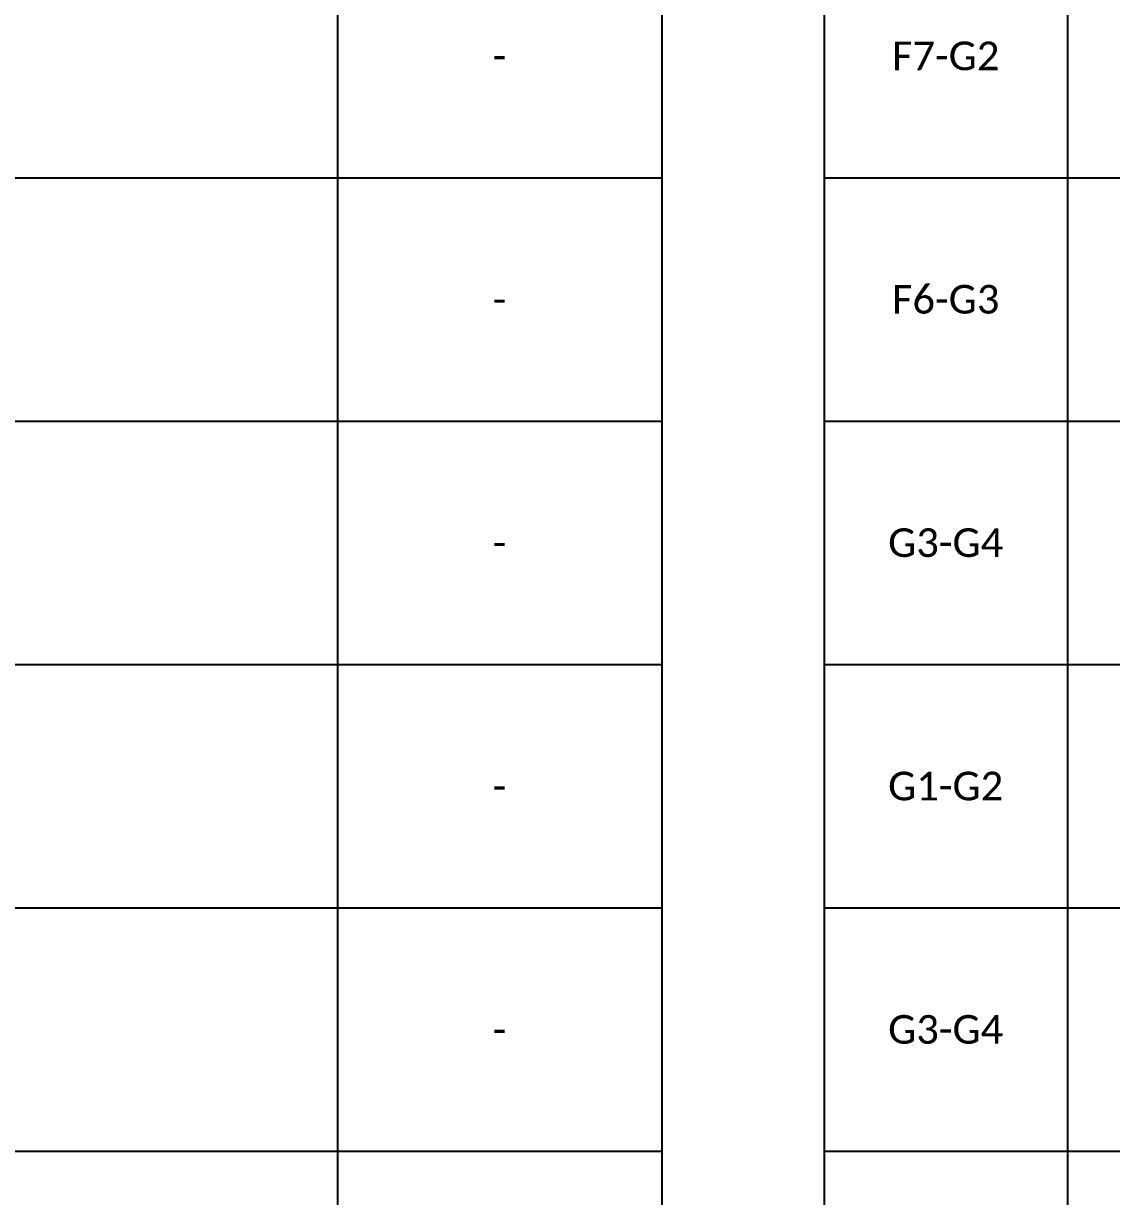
# Paper-space layout 'Duct B (2)' of a CAD drawing. Header units: metres, sheet in millimetres. Extents: x -9 to 824, y -9 to 577.
# Drawn here: x 251.3 to 385.4, y 135.6 to 280.2 of the extents above; entities that cross this region are included whole.
import ezdxf

# ---------------------------------------------------------------- set-up
doc = ezdxf.new("R2010")
doc.units = ezdxf.units.M
doc.layers.get('0').update_dxf_attribs({"color": 6})
doc.layers.add('Notes', color=7, linetype='Continuous')
doc.styles.get("Standard").update_dxf_attribs({"font": 'arial.ttf'})

# ---------------------------------------------------------------- blocks, each defined once
blk = doc.blocks.new('*T437')
at = {"layer": 'Notes', "color": 0, "linetype": 'ByBlock', "lineweight": -2, "transparency": 16777216}
for p, q in [((0, 0), (300, 0)), ((0, 0), (0, -48.82)), ((300, 0), (300, -48.82)), ((0, -15), (300, -15)), ((0, -35), (300, -35)), ((30, -35), (30, -48.82)), ((70, -35), (70, -48.82)), ((100, -35), (100, -48.82)), ((120, -35), (120, -48.82)), ((140, -35), (140, -48.82)), ((160, -35), (160, -48.82)), ((180, -35), (180, -48.82)), ((200, -35), (200, -48.82)), ((220, -35), (220, -48.82)), ((260, -35), (260, -48.82)), ((0, -48.82), (30, -48.82)), ((100, -48.82), (120, -48.82)), ((220, -48.82), (300, -48.82))]:
    blk.add_line(p, q, dxfattribs=at)
at = {"layer": 'Notes', "linetype": 'ByBlock', "lineweight": -2, "transparency": 16777216}
for p, q in [((0, -48.82), (0, -468.82)), ((30, -48.82), (100, -48.82)), ((30, -48.82), (30, -468.82)), ((70, -48.82), (70, -468.82)), ((100, -48.82), (100, -468.82)), ((120, -48.82), (220, -48.82)), ((120, -48.82), (120, -468.82)), ((140, -48.82), (140, -468.82)), ((160, -48.82), (160, -468.82)), ((180, -48.82), (180, -468.82)), ((200, -48.82), (200, -468.82)), ((220, -48.82), (220, -468.82)), ((260, -48.82), (260, -468.82)), ((300, -48.82), (300, -468.82)), ((0, -78.82), (300, -78.82)), ((0, -108.82), (300, -108.82)), ((0, -138.82), (300, -138.82)), ((0, -168.82), (300, -168.82)), ((0, -198.82), (300, -198.82)), ((0, -228.82), (300, -228.82)), ((0, -258.82), (300, -258.82)), ((0, -288.82), (300, -288.82)), ((0, -318.82), (300, -318.82)), ((0, -348.82), (300, -348.82)), ((0, -378.82), (300, -378.82)), ((0, -408.82), (300, -408.82)), ((0, -438.82), (300, -438.82)), ((0, -468.82), (300, -468.82))]:
    blk.add_line(p, q, dxfattribs=at)
at = {"layer": 'Notes', "color": 0, "lineweight": 35, "transparency": 16777216}
for s, insert, char_height, width, attachment_point in [('Urban Subdivision Related Reimbursement - Duct and Cable Schedule', (150, -7.5), 6, 297, 5), ('{\\fArial|b1|i0|c0|p34;Duct and Cable Schedule codes:\\PT&R: HV Light trenching & reinstatement\\PPC: Lay Cable - Pull Conductor through Ducts\\P*All length entered in meters (m)}', (1.5, -25), 2.5, 97, 4), ('{\\fArial|b1|i0|c0|p34;LD: Lay HV 125mm Ducts in Trench\\PC: Cable - Materials}', (101.5, -25), 2.5, 117, 4), ('{\\fArial|b1|i0|c0|p34;LC: Lay HV Cable - Directly Buried in Trench\\PD: Lay HV duct in SL/LV Trench}', (221.5, -25), 2.5, 77, 4), ('{\\fArial|b1|i0|c0|p34;Other Duct Reimbursement            (m) x ($) }', (240, -41.91), 2.5, 37, 5), ('{\\fArial|b1|i0|c0|p34;Route Length     (m)}', (85, -41.91), 2.5, 27, 5), ('{\\fArial|b1|i0|c0|p34;Existing Duct Usage       (m) x ($)}', (280, -41.91), 2.5, 37, 5), ('{\\fArial|b1|i0|c0|p34;Configuration}', (50, -41.91), 2.5, 37, 5), ('{\\fArial|b1|i0|c0|p34;Nodes}', (15, -41.91), 2.5, 27, 5), ('{\\fArial|b1|i0|c0|p34;T&R}', (110, -41.91), 2.5, 17, 5), ('{\\fArial|b1|i0|c0|p34;LD}', (130, -41.91), 2.5, 17, 5), ('{\\fArial|b1|i0|c0|p34;LC}', (150, -41.91), 2.5, 17, 5), ('{\\fArial|b1|i0|c0|p34;PC}', (170, -41.91), 2.5, 17, 5), ('{\\fArial|b1|i0|c0|p34;C}', (190, -41.91), 2.5, 17, 5), ('{\\fArial|b1|i0|c0|p34;D}', (210, -41.91), 2.5, 17, 5), ('{\\fCalibri|b0|i0|c0;\\C7;Existing Ducts', (50, -50.32), 2, 37, 2), ('Installed by the same developer under URS18266', (280, -63.82), 3, 37, 5), ('{\\fCalibri|b0|i0|c0;\\C7;A0-B2', (15, -63.82), 3.5278, 27, 5), ('{\\fCalibri|b0|i0|c0|p34;\\C7;28', (85, -63.82), 3.5278, 27, 5), ('{\\fCalibri|b0|i0|c0;\\C7;-', (110, -63.82), 3.5278, 17, 5), ('{\\fCalibri|b0|i0|c0;\\C7;-', (130, -63.82), 3.5278, 17, 5), ('{\\fCalibri|b0|i0|c0;\\C7;-', (150, -63.82), 3.5278, 17, 5), ('{\\fCalibri|b0|i0|c0;\\C7;-', (170, -63.82), 3.5278, 17, 5), ('{\\fCalibri|b0|i0|c0;\\C7;-', (190, -63.82), 3.5278, 17, 5), ('{\\fCalibri|b0|i0|c0;\\C7;-', (210, -63.82), 3.5278, 17, 5), ('{\\fCalibri|b0|i0|c0;\\C7;', (240, -63.82), 3.5278, 37, 5), ('{\\fCalibri|b0|i0|c0;\\C7;Existing Ducts', (50, -80.32), 2, 37, 2), ('Installed by the same developer under URS18266', (280, -93.82), 3, 37, 5), ('{\\fCalibri|b0|i0|c0;\\C7;B2-B3', (15, -93.82), 3.5278, 27, 5), ('{\\fCalibri|b0|i0|c0;\\C7;56', (85, -93.82), 3.5278, 27, 5), ('{\\fCalibri|b0|i0|c0;\\C7;-', (110, -93.82), 3.5278, 17, 5), ('{\\fCalibri|b0|i0|c0;\\C7;-', (130, -93.82), 3.5278, 17, 5), ('{\\fCalibri|b0|i0|c0;\\C7;-', (150, -93.82), 3.5278, 17, 5), ('{\\fCalibri|b0|i0|c0;\\C7;-', (170, -93.82), 3.5278, 17, 5), ('{\\fCalibri|b0|i0|c0;\\C7;-', (190, -93.82), 3.5278, 17, 5), ('{\\fCalibri|b0|i0|c0;\\C7;-', (210, -93.82), 3.5278, 17, 5), ('{\\fCalibri|b0|i0|c0;\\C7;', (240, -93.82), 3.5278, 37, 5), ('{\\fCalibri|b0|i0|c0;\\C7;Existing Ducts', (50, -110.32), 2, 37, 2), ('Installed by the same developer under URS18266', (280, -123.82), 3, 37, 5), ('{\\fCalibri|b0|i0|c0;\\C7;B3-D0', (15, -123.82), 3.5278, 27, 5), ('{\\fCalibri|b0|i0|c0;\\C7;7', (85, -123.82), 3.5278, 27, 5), ('{\\fCalibri|b0|i0|c0;\\C7;-', (110, -123.82), 3.5278, 17, 5), ('{\\fCalibri|b0|i0|c0;\\C7;-', (130, -123.82), 3.5278, 17, 5), ('{\\fCalibri|b0|i0|c0;\\C7;-', (150, -123.82), 3.5278, 17, 5), ('{\\fCalibri|b0|i0|c0;\\C7;-', (170, -123.82), 3.5278, 17, 5), ('{\\fCalibri|b0|i0|c0;\\C7;-', (190, -123.82), 3.5278, 17, 5), ('{\\fCalibri|b0|i0|c0;\\C7;-', (210, -123.82), 3.5278, 17, 5), ('{\\fCalibri|b0|i0|c0;\\C7;', (240, -123.82), 3.5278, 37, 5), ('{\\fCalibri|b0|i0|c0;\\C7;Existing Ducts', (50, -140.32), 2, 37, 2), ('Installed by the same developer under URS18266', (280, -153.82), 3, 37, 5), ('{\\fCalibri|b0|i0|c0;\\C7;18', (85, -153.82), 3.5278, 27, 5), ('{\\fCalibri|b0|i0|c0;\\C7;D0-D3', (15, -153.82), 3.5278, 27, 5), ('{\\fCalibri|b0|i0|c0;\\C7;-', (110, -153.82), 3.5278, 17, 5), ('{\\fCalibri|b0|i0|c0;\\C7;-', (130, -153.82), 3.5278, 17, 5), ('{\\fCalibri|b0|i0|c0;\\C7;-', (150, -153.82), 3.5278, 17, 5), ('{\\fCalibri|b0|i0|c0;\\C7;-', (170, -153.82), 3.5278, 17, 5), ('{\\fCalibri|b0|i0|c0;\\C7;-', (190, -153.82), 3.5278, 17, 5), ('{\\fCalibri|b0|i0|c0;\\C7;-', (210, -153.82), 3.5278, 17, 5), ('{\\fCalibri|b0|i0|c0;\\C7;', (240, -153.82), 3.5278, 37, 5), ('{\\fCalibri|b0|i0|c0;\\C7;Existing Ducts', (50, -170.32), 2, 37, 2), ('Installed by the same developer under URS18266', (280, -183.82), 3, 37, 5), ('{\\fCalibri|b0|i0|c0;\\C7;D3-Z', (15, -183.82), 3.5278, 27, 5), ('{\\fCalibri|b0|i0|c0;\\C7;32', (85, -183.82), 3.5278, 27, 5), ('{\\fCalibri|b0|i0|c0;\\C7;-', (110, -183.82), 3.5278, 17, 5), ('{\\fCalibri|b0|i0|c0;\\C7;-', (130, -183.82), 3.5278, 17, 5), ('{\\fCalibri|b0|i0|c0;\\C7;-', (150, -183.82), 3.5278, 17, 5), ('{\\fCalibri|b0|i0|c0;\\C7;-', (170, -183.82), 3.5278, 17, 5), ('{\\fCalibri|b0|i0|c0;\\C7;-', (190, -183.82), 3.5278, 17, 5), ('{\\fCalibri|b0|i0|c0;\\C7;-', (210, -183.82), 3.5278, 17, 5), ('{\\fCalibri|b0|i0|c0;\\C7;', (240, -183.82), 3.5278, 37, 5), ('{\\fCalibri|b0|i0|c0;\\C7;Road Crossing Installed Under DTE', (50, -200.32), 2, 37, 2), ('Installed by the same developer under URS18266', (280, -213.82), 3, 37, 5), ('{\\fCalibri|b0|i0|c0;\\C7;Z-E0', (15, -213.82), 3.5278, 27, 5), ('{\\fCalibri|b0|i0|c0;\\C7;31', (85, -213.82), 3.5278, 27, 5), ('{\\fCalibri|b0|i0|c0;\\C7;-', (110, -213.82), 3.5278, 17, 5), ('{\\fCalibri|b0|i0|c0;\\C7;-', (130, -213.82), 3.5278, 17, 5), ('{\\fCalibri|b0|i0|c0;\\C7;-', (150, -213.82), 3.5278, 17, 5), ('{\\fCalibri|b0|i0|c0;\\C7;-', (170, -213.82), 3.5278, 17, 5), ('{\\fCalibri|b0|i0|c0;\\C7;-', (190, -213.82), 3.5278, 17, 5), ('{\\fCalibri|b0|i0|c0;\\C7;-', (210, -213.82), 3.5278, 17, 5), ('{\\fCalibri|b0|i0|c0;\\C7;', (240, -213.82), 3.5278, 37, 5), ('{\\fCalibri|b0|i0|c0;\\C7;Road Crossing Installed Under DTE', (50, -230.32), 2, 37, 2), ('Installed by the same developer under URS18266', (280, -243.82), 3, 37, 5), ('{\\fCalibri|b0|i0|c0;\\C7;E0-E3', (15, -243.82), 3.5278, 27, 5), ('{\\fCalibri|b0|i0|c0;\\C7;13', (85, -243.82), 3.5278, 27, 5), ('{\\fCalibri|b0|i0|c0;\\C7;-', (110, -243.82), 3.5278, 17, 5), ('{\\fCalibri|b0|i0|c0;\\C7;-', (130, -243.82), 3.5278, 17, 5), ('{\\fCalibri|b0|i0|c0;\\C7;-', (150, -243.82), 3.5278, 17, 5), ('{\\fCalibri|b0|i0|c0;\\C7;-', (170, -243.82), 3.5278, 17, 5), ('{\\fCalibri|b0|i0|c0;\\C7;-', (190, -243.82), 3.5278, 17, 5), ('{\\fCalibri|b0|i0|c0;\\C7;-', (210, -243.82), 3.5278, 17, 5), ('{\\fCalibri|b0|i0|c0;\\C7;', (240, -243.82), 3.5278, 37, 5), ('{\\fCalibri|b0|i0|c0;\\C7;New Footpath Ducts', (50, -260.32), 2, 37, 2), ('{\\fCalibri|b0|i0|c0;\\C7;E3-E4', (15, -273.82), 3.5278, 27, 5), ('{\\fCalibri|b0|i0|c0;\\C7;13', (85, -273.82), 3.5278, 27, 5), ('{\\fCalibri|b0|i0|c0;\\C7;-', (110, -273.82), 3.5278, 17, 5), ('{\\fCalibri|b0|i0|c0;\\C7;-', (130, -273.82), 3.5278, 17, 5), ('{\\fCalibri|b0|i0|c0;\\C7;-', (150, -273.82), 3.5278, 17, 5), ('{\\fCalibri|b0|i0|c0;\\C7;-', (170, -273.82), 3.5278, 17, 5), ('{\\fCalibri|b0|i0|c0;\\C7;-', (190, -273.82), 3.5278, 17, 5), ('{\\fCalibri|b0|i0|c0;\\C7;-', (210, -273.82), 3.5278, 17, 5), ('{\\fCalibri|b0|i0|c0;\\C7;', (240, -273.82), 3.5278, 37, 5), ('{\\fCalibri|b0|i0|c0;\\C7;-', (280, -273.82), 3.5278, 37, 5), ('{\\fCalibri|b0|i0|c0;\\C7;New Footpath Ducts', (50, -290.32), 2, 37, 2), ('{\\fCalibri|b0|i0|c0;\\C7;E4-F0', (15, -303.82), 3.5278, 27, 5), ('{\\fCalibri|b0|i0|c0;\\C7;27', (85, -303.82), 3.5278, 27, 5), ('{\\fCalibri|b0|i0|c0;\\C7;-', (110, -303.82), 3.5278, 17, 5), ('{\\fCalibri|b0|i0|c0;\\C7;-', (130, -303.82), 3.5278, 17, 5), ('{\\fCalibri|b0|i0|c0;\\C7;-', (150, -303.82), 3.5278, 17, 5), ('{\\fCalibri|b0|i0|c0;\\C7;-', (170, -303.82), 3.5278, 17, 5), ('{\\fCalibri|b0|i0|c0;\\C7;-', (190, -303.82), 3.5278, 17, 5), ('{\\fCalibri|b0|i0|c0;\\C7;-', (210, -303.82), 3.5278, 17, 5), ('{\\fCalibri|b0|i0|c0;\\C7;', (240, -303.82), 3.5278, 37, 5), ('{\\fCalibri|b0|i0|c0;\\C7;-', (280, -303.82), 3.5278, 37, 5), ('{\\fCalibri|b0|i0|c0;\\C7;Road Crossing Installed Under DTE', (50, -320.32), 2, 37, 2), ('{\\fCalibri|b0|i0|c0;\\C7;F0-F1', (15, -333.82), 3.5278, 27, 5), ('{\\fCalibri|b0|i0|c0;\\C7;18', (85, -333.82), 3.5278, 27, 5), ('{\\fCalibri|b0|i0|c0;\\C7;-', (110, -333.82), 3.5278, 17, 5), ('{\\fCalibri|b0|i0|c0;\\C7;-', (130, -333.82), 3.5278, 17, 5), ('{\\fCalibri|b0|i0|c0;\\C7;-', (150, -333.82), 3.5278, 17, 5), ('{\\fCalibri|b0|i0|c0;\\C7;-', (170, -333.82), 3.5278, 17, 5), ('{\\fCalibri|b0|i0|c0;\\C7;-', (190, -333.82), 3.5278, 17, 5), ('{\\fCalibri|b0|i0|c0;\\C7;-', (210, -333.82), 3.5278, 17, 5), ('{\\fCalibri|b0|i0|c0;\\C7;', (240, -333.82), 3.5278, 37, 5), ('{\\fCalibri|b0|i0|c0;\\C7;-', (280, -333.82), 3.5278, 37, 5), ('{\\fCalibri|b0|i0|c0;\\C7;New Footpath Ducts', (50, -350.32), 2, 37, 2), ('{\\fCalibri|b0|i0|c0;\\C7;F1-E5', (15, -363.82), 3.5278, 27, 5), ('{\\fCalibri|b0|i0|c0;\\C7;6', (85, -363.82), 3.5278, 27, 5), ('{\\fCalibri|b0|i0|c0;\\C7;-', (110, -363.82), 3.5278, 17, 5), ('{\\fCalibri|b0|i0|c0;\\C7;-', (130, -363.82), 3.5278, 17, 5), ('{\\fCalibri|b0|i0|c0;\\C7;-', (150, -363.82), 3.5278, 17, 5), ('{\\fCalibri|b0|i0|c0;\\C7;-', (170, -363.82), 3.5278, 17, 5), ('{\\fCalibri|b0|i0|c0;\\C7;-', (190, -363.82), 3.5278, 17, 5), ('{\\fCalibri|b0|i0|c0;\\C7;-', (210, -363.82), 3.5278, 17, 5), ('{\\fCalibri|b0|i0|c0;\\C7;', (240, -363.82), 3.5278, 37, 5), ('{\\fCalibri|b0|i0|c0;\\C7;-', (280, -363.82), 3.5278, 37, 5), ('{\\fCalibri|b0|i0|c0;\\C7;New Footpath Ducts', (50, -380.32), 2, 37, 2), ('{\\fCalibri|b0|i0|c0;\\C7;E5-E6', (15, -393.82), 3.5278, 27, 5), ('{\\fCalibri|b0|i0|c0;\\C7;13', (85, -393.82), 3.5278, 27, 5), ('{\\fCalibri|b0|i0|c0;\\C7;-', (110, -393.82), 3.5278, 17, 5), ('{\\fCalibri|b0|i0|c0;\\C7;-', (130, -393.82), 3.5278, 17, 5), ('{\\fCalibri|b0|i0|c0;\\C7;-', (150, -393.82), 3.5278, 17, 5), ('{\\fCalibri|b0|i0|c0;\\C7;-', (170, -393.82), 3.5278, 17, 5), ('{\\fCalibri|b0|i0|c0;\\C7;-', (190, -393.82), 3.5278, 17, 5), ('{\\fCalibri|b0|i0|c0;\\C7;-', (210, -393.82), 3.5278, 17, 5), ('{\\fCalibri|b0|i0|c0;\\C7;', (240, -393.82), 3.5278, 37, 5), ('{\\fCalibri|b0|i0|c0;\\C7;-', (280, -393.82), 3.5278, 37, 5), ('{\\fCalibri|b0|i0|c0;\\C7;New Footpath Ducts', (50, -410.32), 2, 37, 2), ('{\\fCalibri|b0|i0|c0;\\C7;E6-E7', (15, -423.82), 3.5278, 27, 5), ('{\\fCalibri|b0|i0|c0;\\C7;16', (85, -423.82), 3.5278, 27, 5), ('{\\fCalibri|b0|i0|c0;\\C7;-', (110, -423.82), 3.5278, 17, 5), ('{\\fCalibri|b0|i0|c0;\\C7;-', (130, -423.82), 3.5278, 17, 5), ('{\\fCalibri|b0|i0|c0;\\C7;-', (150, -423.82), 3.5278, 17, 5), ('{\\fCalibri|b0|i0|c0;\\C7;-', (170, -423.82), 3.5278, 17, 5), ('{\\fCalibri|b0|i0|c0;\\C7;-', (190, -423.82), 3.5278, 17, 5), ('{\\fCalibri|b0|i0|c0;\\C7;-', (210, -423.82), 3.5278, 17, 5), ('{\\fCalibri|b0|i0|c0;\\C7;', (240, -423.82), 3.5278, 37, 5), ('{\\fCalibri|b0|i0|c0;\\C7;-', (280, -423.82), 3.5278, 37, 5), ('{\\fCalibri|b0|i0|c0;\\C7;New Footpath Ducts', (50, -440.32), 2, 37, 2), ('{\\fCalibri|b0|i0|c0;\\C7;E0-E1', (15, -453.82), 3.5278, 27, 5), ('{\\fCalibri|b0|i0|c0;\\C7;70', (85, -453.82), 3.5278, 27, 5), ('{\\fCalibri|b0|i0|c0;\\C7;-', (110, -453.82), 3.5278, 17, 5), ('{\\fCalibri|b0|i0|c0;\\C7;-', (130, -453.82), 3.5278, 17, 5), ('{\\fCalibri|b0|i0|c0;\\C7;-', (150, -453.82), 3.5278, 17, 5), ('{\\fCalibri|b0|i0|c0;\\C7;-', (170, -453.82), 3.5278, 17, 5), ('{\\fCalibri|b0|i0|c0;\\C7;-', (190, -453.82), 3.5278, 17, 5), ('{\\fCalibri|b0|i0|c0;\\C7;-', (210, -453.82), 3.5278, 17, 5), ('{\\fCalibri|b0|i0|c0;\\C7;', (240, -453.82), 3.5278, 37, 5), ('{\\fCalibri|b0|i0|c0;\\C7;-', (280, -453.82), 3.5278, 37, 5)]:
    blk.add_mtext(s, dxfattribs=dict(at, insert=insert, char_height=char_height, width=width, attachment_point=attachment_point))
blk = doc.blocks.new('*T438')
at = {"layer": 'Notes', "color": 0, "linetype": 'ByBlock', "lineweight": -2, "transparency": 16777216}
for p, q in [((0, 0), (300, 0)), ((0, 0), (0, -48.82)), ((300, 0), (300, -48.82)), ((0, -15), (300, -15)), ((0, -35), (300, -35)), ((30, -35), (30, -48.82)), ((70, -35), (70, -48.82)), ((100, -35), (100, -48.82)), ((120, -35), (120, -48.82)), ((140, -35), (140, -48.82)), ((160, -35), (160, -48.82)), ((180, -35), (180, -48.82)), ((200, -35), (200, -48.82)), ((220, -35), (220, -48.82)), ((260, -35), (260, -48.82)), ((0, -48.82), (30, -48.82)), ((100, -48.82), (120, -48.82)), ((220, -48.82), (300, -48.82)), ((0, -408.82), (0, -468.82)), ((0, -438.82), (30, -438.82)), ((30, -438.82), (30, -468.82)), ((0, -468.82), (70, -468.82))]:
    blk.add_line(p, q, dxfattribs=at)
at = {"layer": 'Notes', "linetype": 'ByBlock', "lineweight": -2, "transparency": 16777216}
for p, q in [((0, -48.82), (0, -408.82)), ((30, -48.82), (100, -48.82)), ((30, -48.82), (30, -438.82)), ((70, -48.82), (70, -468.82)), ((100, -48.82), (100, -468.82)), ((120, -48.82), (220, -48.82)), ((120, -48.82), (120, -468.82)), ((140, -48.82), (140, -468.82)), ((160, -48.82), (160, -468.82)), ((180, -48.82), (180, -468.82)), ((200, -48.82), (200, -468.82)), ((220, -48.82), (220, -468.82)), ((260, -48.82), (260, -468.82)), ((300, -48.82), (300, -468.82)), ((0, -78.82), (300, -78.82)), ((0, -108.82), (300, -108.82)), ((0, -138.82), (300, -138.82)), ((0, -168.82), (300, -168.82)), ((0, -198.82), (300, -198.82)), ((0, -228.82), (300, -228.82)), ((0, -258.82), (300, -258.82)), ((0, -288.82), (300, -288.82)), ((0, -318.82), (300, -318.82)), ((0, -348.82), (300, -348.82)), ((0, -378.82), (300, -378.82)), ((0, -408.82), (300, -408.82)), ((30, -438.82), (300, -438.82)), ((70, -468.82), (300, -468.82))]:
    blk.add_line(p, q, dxfattribs=at)
at = {"layer": 'Notes', "color": 0, "lineweight": 35, "transparency": 16777216}
for s, insert, char_height, width, attachment_point in [('Urban Subdivision Related Reimbursement - Duct and Cable Schedule', (150, -7.5), 6, 297, 5), ('{\\fArial|b1|i0|c0|p34;Duct and Cable Schedule codes:\\PT&R: HV Light trenching & reinstatement\\PPC: Lay Cable - Pull Conductor through Ducts\\P*All length entered in meters (m)}', (1.5, -25), 2.5, 97, 4), ('{\\fArial|b1|i0|c0|p34;LD: Lay HV 125mm Ducts in Trench\\PC: Cable - Materials}', (101.5, -25), 2.5, 117, 4), ('{\\fArial|b1|i0|c0|p34;LC: Lay HV Cable - Directly Buried in Trench\\PD: Lay HV duct in SL/LV Trench}', (221.5, -25), 2.5, 77, 4), ('{\\fArial|b1|i0|c0|p34;Other Duct Reimbursement            (m) x ($) }', (240, -41.91), 2.5, 37, 5), ('{\\fArial|b1|i0|c0|p34;Route Length     (m)}', (85, -41.91), 2.5, 27, 5), ('{\\fArial|b1|i0|c0|p34;Existing Duct Usage       (m) x ($)}', (280, -41.91), 2.5, 37, 5), ('{\\fArial|b1|i0|c0|p34;Configuration}', (50, -41.91), 2.5, 37, 5), ('{\\fArial|b1|i0|c0|p34;Nodes}', (15, -41.91), 2.5, 27, 5), ('{\\fArial|b1|i0|c0|p34;T&R}', (110, -41.91), 2.5, 17, 5), ('{\\fArial|b1|i0|c0|p34;LD}', (130, -41.91), 2.5, 17, 5), ('{\\fArial|b1|i0|c0|p34;LC}', (150, -41.91), 2.5, 17, 5), ('{\\fArial|b1|i0|c0|p34;PC}', (170, -41.91), 2.5, 17, 5), ('{\\fArial|b1|i0|c0|p34;C}', (190, -41.91), 2.5, 17, 5), ('{\\fArial|b1|i0|c0|p34;D}', (210, -41.91), 2.5, 17, 5), ('{\\fCalibri|b0|i0|c0;\\C7;New Footpath Ducts', (50, -50.32), 2, 37, 2), ('{\\fCalibri|b0|i0|c0;\\C7;E1-E2', (15, -63.82), 3.5278, 27, 5), ('{\\fCalibri|b0|i0|c0;\\C7;16', (85, -63.82), 3.5278, 27, 5), ('{\\fCalibri|b0|i0|c0;\\C7;-', (110, -63.82), 3.5278, 17, 5), ('{\\fCalibri|b0|i0|c0;\\C7;-', (130, -63.82), 3.5278, 17, 5), ('{\\fCalibri|b0|i0|c0;\\C7;-', (150, -63.82), 3.5278, 17, 5), ('{\\fCalibri|b0|i0|c0;\\C7;-', (170, -63.82), 3.5278, 17, 5), ('{\\fCalibri|b0|i0|c0;\\C7;-', (190, -63.82), 3.5278, 17, 5), ('{\\fCalibri|b0|i0|c0;\\C7;-', (210, -63.82), 3.5278, 17, 5), ('{\\fCalibri|b0|i0|c0;\\C7;', (240, -63.82), 3.5278, 37, 5), ('{\\fCalibri|b0|i0|c0;\\C7;-', (280, -63.82), 3.5278, 37, 5), ('{\\fCalibri|b0|i0|c0;\\C7;New Footpath Ducts', (50, -80.32), 2, 37, 2), ('{\\fCalibri|b0|i0|c0;\\C7;F0-F2', (15, -93.82), 3.5278, 27, 5), ('{\\fCalibri|b0|i0|c0;\\C7;24', (85, -93.82), 3.5278, 27, 5), ('{\\fCalibri|b0|i0|c0;\\C7;-', (110, -93.82), 3.5278, 17, 5), ('{\\fCalibri|b0|i0|c0;\\C7;-', (130, -93.82), 3.5278, 17, 5), ('{\\fCalibri|b0|i0|c0;\\C7;-', (150, -93.82), 3.5278, 17, 5), ('{\\fCalibri|b0|i0|c0;\\C7;-', (170, -93.82), 3.5278, 17, 5), ('{\\fCalibri|b0|i0|c0;\\C7;-', (190, -93.82), 3.5278, 17, 5), ('{\\fCalibri|b0|i0|c0;\\C7;-', (210, -93.82), 3.5278, 17, 5), ('{\\fCalibri|b0|i0|c0;\\C7;', (240, -93.82), 3.5278, 37, 5), ('{\\fCalibri|b0|i0|c0;\\C7;-', (280, -93.82), 3.5278, 37, 5), ('{\\fCalibri|b0|i0|c0;\\C7;New Footpath Ducts', (50, -110.32), 2, 37, 2), ('{\\fCalibri|b0|i0|c0;\\C7;F2-F3', (15, -123.82), 3.5278, 27, 5), ('{\\fCalibri|b0|i0|c0;\\C7;29', (85, -123.82), 3.5278, 27, 5), ('{\\fCalibri|b0|i0|c0;\\C7;-', (110, -123.82), 3.5278, 17, 5), ('{\\fCalibri|b0|i0|c0;\\C7;-', (130, -123.82), 3.5278, 17, 5), ('{\\fCalibri|b0|i0|c0;\\C7;-', (150, -123.82), 3.5278, 17, 5), ('{\\fCalibri|b0|i0|c0;\\C7;-', (170, -123.82), 3.5278, 17, 5), ('{\\fCalibri|b0|i0|c0;\\C7;-', (190, -123.82), 3.5278, 17, 5), ('{\\fCalibri|b0|i0|c0;\\C7;-', (210, -123.82), 3.5278, 17, 5), ('{\\fCalibri|b0|i0|c0;\\C7;', (240, -123.82), 3.5278, 37, 5), ('{\\fCalibri|b0|i0|c0;\\C7;-', (280, -123.82), 3.5278, 37, 5), ('{\\fCalibri|b0|i0|c0;\\C7;Road Crossing Installed Under DTE', (50, -140.32), 2, 37, 2), ('{\\fCalibri|b0|i0|c0;\\C7;18', (85, -153.82), 3.5278, 27, 5), ('{\\fCalibri|b0|i0|c0;\\C7;F3-F4', (15, -153.82), 3.5278, 27, 5), ('{\\fCalibri|b0|i0|c0;\\C7;-', (110, -153.82), 3.5278, 17, 5), ('{\\fCalibri|b0|i0|c0;\\C7;-', (130, -153.82), 3.5278, 17, 5), ('{\\fCalibri|b0|i0|c0;\\C7;-', (150, -153.82), 3.5278, 17, 5), ('{\\fCalibri|b0|i0|c0;\\C7;-', (170, -153.82), 3.5278, 17, 5), ('{\\fCalibri|b0|i0|c0;\\C7;-', (190, -153.82), 3.5278, 17, 5), ('{\\fCalibri|b0|i0|c0;\\C7;-', (210, -153.82), 3.5278, 17, 5), ('{\\fCalibri|b0|i0|c0;\\C7;', (240, -153.82), 3.5278, 37, 5), ('{\\fCalibri|b0|i0|c0;\\C7;-', (280, -153.82), 3.5278, 37, 5), ('{\\fCalibri|b0|i0|c0;\\C7;New Footpath Ducts', (50, -170.32), 2, 37, 2), ('{\\fCalibri|b0|i0|c0;\\C7;F3-F5', (15, -183.82), 3.5278, 27, 5), ('{\\fCalibri|b0|i0|c0;\\C7;13', (85, -183.82), 3.5278, 27, 5), ('{\\fCalibri|b0|i0|c0;\\C7;-', (110, -183.82), 3.5278, 17, 5), ('{\\fCalibri|b0|i0|c0;\\C7;-', (130, -183.82), 3.5278, 17, 5), ('{\\fCalibri|b0|i0|c0;\\C7;-', (150, -183.82), 3.5278, 17, 5), ('{\\fCalibri|b0|i0|c0;\\C7;-', (170, -183.82), 3.5278, 17, 5), ('{\\fCalibri|b0|i0|c0;\\C7;-', (190, -183.82), 3.5278, 17, 5), ('{\\fCalibri|b0|i0|c0;\\C7;-', (210, -183.82), 3.5278, 17, 5), ('{\\fCalibri|b0|i0|c0;\\C7;', (240, -183.82), 3.5278, 37, 5), ('{\\fCalibri|b0|i0|c0;\\C7;-', (280, -183.82), 3.5278, 37, 5), ('{\\fCalibri|b0|i0|c0;\\C7;New Footpath Ducts', (50, -200.32), 2, 37, 2), ('{\\fCalibri|b0|i0|c0;\\C7;F5-F6', (15, -213.82), 3.5278, 27, 5), ('{\\fCalibri|b0|i0|c0;\\C7;23', (85, -213.82), 3.5278, 27, 5), ('{\\fCalibri|b0|i0|c0;\\C7;-', (110, -213.82), 3.5278, 17, 5), ('{\\fCalibri|b0|i0|c0;\\C7;-', (130, -213.82), 3.5278, 17, 5), ('{\\fCalibri|b0|i0|c0;\\C7;-', (150, -213.82), 3.5278, 17, 5), ('{\\fCalibri|b0|i0|c0;\\C7;-', (170, -213.82), 3.5278, 17, 5), ('{\\fCalibri|b0|i0|c0;\\C7;-', (190, -213.82), 3.5278, 17, 5), ('{\\fCalibri|b0|i0|c0;\\C7;-', (210, -213.82), 3.5278, 17, 5), ('{\\fCalibri|b0|i0|c0;\\C7;', (240, -213.82), 3.5278, 37, 5), ('{\\fCalibri|b0|i0|c0;\\C7;-', (280, -213.82), 3.5278, 37, 5), ('{\\fCalibri|b0|i0|c0;\\C7;Road Crossing Installed Under DTE', (50, -230.32), 2, 37, 2), ('{\\fCalibri|b0|i0|c0;\\C7;F6-F7', (15, -243.82), 3.5278, 27, 5), ('{\\fCalibri|b0|i0|c0;\\C7;18', (85, -243.82), 3.5278, 27, 5), ('{\\fCalibri|b0|i0|c0;\\C7;-', (110, -243.82), 3.5278, 17, 5), ('{\\fCalibri|b0|i0|c0;\\C7;-', (130, -243.82), 3.5278, 17, 5), ('{\\fCalibri|b0|i0|c0;\\C7;-', (150, -243.82), 3.5278, 17, 5), ('{\\fCalibri|b0|i0|c0;\\C7;-', (170, -243.82), 3.5278, 17, 5), ('{\\fCalibri|b0|i0|c0;\\C7;-', (190, -243.82), 3.5278, 17, 5), ('{\\fCalibri|b0|i0|c0;\\C7;-', (210, -243.82), 3.5278, 17, 5), ('{\\fCalibri|b0|i0|c0;\\C7;', (240, -243.82), 3.5278, 37, 5), ('{\\fCalibri|b0|i0|c0;\\C7;-', (280, -243.82), 3.5278, 37, 5), ('{\\fCalibri|b0|i0|c0;\\C7;New Footpath Ducts', (50, -260.32), 2, 37, 2), ('{\\fCalibri|b0|i0|c0;\\C7;F7-G2', (15, -273.82), 3.5278, 27, 5), ('{\\fCalibri|b0|i0|c0;\\C7;13', (85, -273.82), 3.5278, 27, 5), ('{\\fCalibri|b0|i0|c0;\\C7;-', (110, -273.82), 3.5278, 17, 5), ('{\\fCalibri|b0|i0|c0;\\C7;-', (130, -273.82), 3.5278, 17, 5), ('{\\fCalibri|b0|i0|c0;\\C7;-', (150, -273.82), 3.5278, 17, 5), ('{\\fCalibri|b0|i0|c0;\\C7;-', (170, -273.82), 3.5278, 17, 5), ('{\\fCalibri|b0|i0|c0;\\C7;-', (190, -273.82), 3.5278, 17, 5), ('{\\fCalibri|b0|i0|c0;\\C7;-', (210, -273.82), 3.5278, 17, 5), ('{\\fCalibri|b0|i0|c0;\\C7;', (240, -273.82), 3.5278, 37, 5), ('{\\fCalibri|b0|i0|c0;\\C7;-', (280, -273.82), 3.5278, 37, 5), ('{\\fCalibri|b0|i0|c0;\\C7;New Footpath Ducts', (50, -290.32), 2, 37, 2), ('{\\fCalibri|b0|i0|c0;\\C7;F6-G3', (15, -303.82), 3.5278, 27, 5), ('{\\fCalibri|b0|i0|c0;\\C7;27', (85, -303.82), 3.5278, 27, 5), ('{\\fCalibri|b0|i0|c0;\\C7;-', (110, -303.82), 3.5278, 17, 5), ('{\\fCalibri|b0|i0|c0;\\C7;-', (130, -303.82), 3.5278, 17, 5), ('{\\fCalibri|b0|i0|c0;\\C7;-', (150, -303.82), 3.5278, 17, 5), ('{\\fCalibri|b0|i0|c0;\\C7;-', (170, -303.82), 3.5278, 17, 5), ('{\\fCalibri|b0|i0|c0;\\C7;-', (190, -303.82), 3.5278, 17, 5), ('{\\fCalibri|b0|i0|c0;\\C7;-', (210, -303.82), 3.5278, 17, 5), ('{\\fCalibri|b0|i0|c0;\\C7;', (240, -303.82), 3.5278, 37, 5), ('{\\fCalibri|b0|i0|c0;\\C7;-', (280, -303.82), 3.5278, 37, 5), ('{\\fCalibri|b0|i0|c0;\\C7;New Footpath Ducts', (50, -320.32), 2, 37, 2), ('{\\fCalibri|b0|i0|c0;\\C7;G3-G4', (15, -333.82), 3.5278, 27, 5), ('{\\fCalibri|b0|i0|c0;\\C7;19', (85, -333.82), 3.5278, 27, 5), ('{\\fCalibri|b0|i0|c0;\\C7;-', (110, -333.82), 3.5278, 17, 5), ('{\\fCalibri|b0|i0|c0;\\C7;-', (130, -333.82), 3.5278, 17, 5), ('{\\fCalibri|b0|i0|c0;\\C7;-', (150, -333.82), 3.5278, 17, 5), ('{\\fCalibri|b0|i0|c0;\\C7;-', (170, -333.82), 3.5278, 17, 5), ('{\\fCalibri|b0|i0|c0;\\C7;-', (190, -333.82), 3.5278, 17, 5), ('{\\fCalibri|b0|i0|c0;\\C7;-', (210, -333.82), 3.5278, 17, 5), ('{\\fCalibri|b0|i0|c0;\\C7;', (240, -333.82), 3.5278, 37, 5), ('{\\fCalibri|b0|i0|c0;\\C7;-', (280, -333.82), 3.5278, 37, 5), ('{\\fCalibri|b0|i0|c0;\\C7;New Footpath Ducts', (50, -350.32), 2, 37, 2), ('{\\fCalibri|b0|i0|c0|p34;\\C7;G1-G2}', (15, -363.82), 3.5278, 27, 5), ('14', (85, -363.82), 3.528, 27, 5), ('{\\fCalibri|b0|i0|c0;\\C7;-', (110, -363.82), 3.5278, 17, 5), ('{\\fCalibri|b0|i0|c0;\\C7;-', (130, -363.82), 3.5278, 17, 5), ('{\\fCalibri|b0|i0|c0;\\C7;-', (150, -363.82), 3.5278, 17, 5), ('{\\fCalibri|b0|i0|c0;\\C7;-', (170, -363.82), 3.5278, 17, 5), ('{\\fCalibri|b0|i0|c0;\\C7;-', (190, -363.82), 3.5278, 17, 5), ('{\\fCalibri|b0|i0|c0;\\C7;-', (210, -363.82), 3.5278, 17, 5), ('{\\fCalibri|b0|i0|c0;\\C7;', (240, -363.82), 3.5278, 37, 5), ('{\\fCalibri|b0|i0|c0;\\C7;-', (280, -363.82), 3.5278, 37, 5), ('{\\fCalibri|b0|i0|c0;\\C7;New Footpath Ducts', (50, -380.32), 2, 37, 2), ('{\\fCalibri|b0|i0|c0;\\C7;G3-G4', (15, -393.82), 3.5278, 27, 5), ('{\\fCalibri|b0|i0|c0|p34;\\C7;9', (85, -393.82), 3.5278, 27, 5), ('{\\fCalibri|b0|i0|c0;\\C7;-', (110, -393.82), 3.5278, 17, 5), ('{\\fCalibri|b0|i0|c0;\\C7;-', (130, -393.82), 3.5278, 17, 5), ('{\\fCalibri|b0|i0|c0;\\C7;-', (150, -393.82), 3.5278, 17, 5), ('{\\fCalibri|b0|i0|c0;\\C7;-', (170, -393.82), 3.5278, 17, 5), ('{\\fCalibri|b0|i0|c0;\\C7;-', (190, -393.82), 3.5278, 17, 5), ('{\\fCalibri|b0|i0|c0;\\C7;-', (210, -393.82), 3.5278, 17, 5), ('{\\fCalibri|b0|i0|c0;\\C7;', (240, -393.82), 3.5278, 37, 5), ('{\\fCalibri|b0|i0|c0;\\C7;-', (280, -393.82), 3.5278, 37, 5), ('{\\fCalibri|b0|i0|c0;\\C7;Total: ', (50, -423.82), 3.5278, 37, 5), ('{\\fCalibri|b0|i0|c0;\\C7;548m', (85, -423.82), 3.5278, 27, 5), ('{\\fCalibri|b0|i0|c0;\\C7;0m', (110, -423.82), 3.5278, 17, 5), ('{\\fCalibri|b0|i0|c0;\\C7;0m', (130, -423.82), 3.5278, 17, 5), ('{\\fCalibri|b0|i0|c0;\\C7;0m', (150, -423.82), 3.5278, 17, 5), ('{\\fCalibri|b0|i0|c0;\\C7;0m', (170, -423.82), 3.5278, 17, 5), ('{\\fCalibri|b0|i0|c0;\\C7;0m', (190, -423.82), 3.5278, 17, 5), ('{\\fCalibri|b0|i0|c0;\\C7;0m', (210, -423.82), 3.5278, 17, 5), ('{\\fCalibri|b0|i0|c0;\\C7;', (15, -423.82), 3.5278, 27, 5), ('{\\fCalibri|b0|i0|c0;\\C7;', (240, -423.82), 3.5278, 37, 5), ('{\\fCalibri|b0|i0|c0;\\C7;', (280, -423.82), 3.5278, 37, 5), ('{\\fCalibri|b0|i0|c0;\\C7;Total: ', (85, -453.82), 3.5278, 27, 5), ('{\\fCalibri|b0|i0|c0;\\C7;$0.00', (110, -453.82), 3.5278, 17, 5), ('{\\fCalibri|b0|i0|c0;\\C7;$0.00', (130, -453.82), 3.5278, 17, 5), ('{\\fCalibri|b0|i0|c0;\\C7;$0.00', (150, -453.82), 3.5278, 17, 5), ('{\\fCalibri|b0|i0|c0;\\C7;$0.00', (170, -453.82), 3.5278, 17, 5), ('{\\fCalibri|b0|i0|c0;\\C7;$0.00', (190, -453.82), 3.5278, 17, 5), ('{\\fCalibri|b0|i0|c0;\\C7;$0.00', (210, -453.82), 3.5278, 17, 5), ('{\\fCalibri|b0|i0|c0;\\C7;', (15, -453.82), 3.5278, 27, 5), ('{\\fCalibri|b0|i0|c0;\\C7;', (50, -453.82), 3.5278, 37, 5), ('{\\fCalibri|b0|i0|c0;\\C7;', (240, -453.82), 3.5278, 37, 5), ('{\\fCalibri|b0|i0|c0;\\C7;', (280, -453.82), 3.5278, 37, 5)]:
    blk.add_mtext(s, dxfattribs=dict(at, insert=insert, char_height=char_height, width=width, attachment_point=attachment_point))

psp = doc.layouts.new('Duct B (2)')

# ---------------------------------------------------------------- block references
for name, p in [('*T437', (30, 550)), ('*T438', (350, 550))]:
    psp.add_blockref(name, p)

doc.saveas('drawing.dxf')
